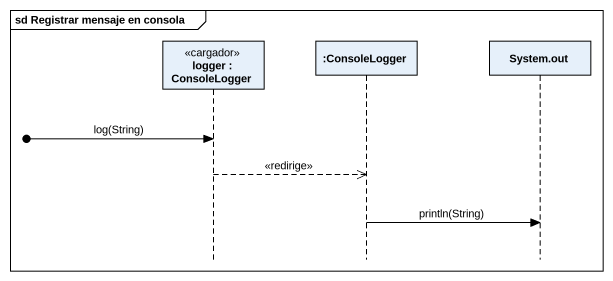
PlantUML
@startuml
mainframe sd Registrar mensaje en consola
hide footbox
participant "logger : ConsoleLogger" as logger <<cargador>>
participant ":ConsoleLogger" as ConsoleLogger
participant "System.out" as System_out

[o-> logger : log(String)
logger -->> ConsoleLogger : <<redirige>>
ConsoleLogger -> System_out : println(String)
@enduml
